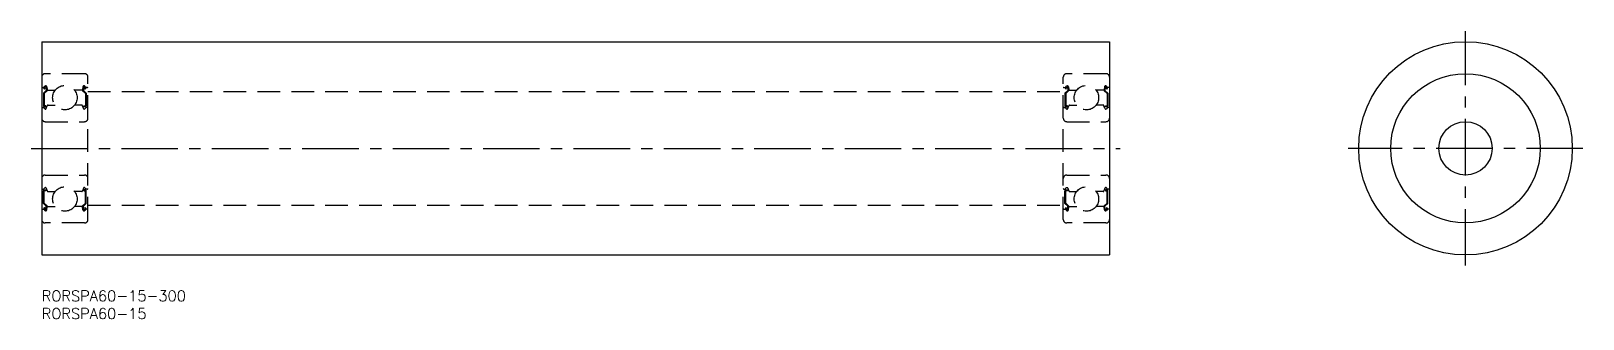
# Model space of a CAD drawing. Extents: x -3 to 433, y -8 to 73.
import ezdxf

# ---------------------------------------------------------------- set-up
doc = ezdxf.new("R2010")
doc.units = 0
doc.header["$LTSCALE"] = 0.5
doc.linetypes.add('CENTER', pattern=[50.8, 31.75, -6.35, 6.35, -6.35])
doc.linetypes.add('DASHED', pattern=[19.05, 12.7, -6.35])
for name, color, linetype in [('MSM_CENTER', 1, 'CENTER'), ('MSM_CONTINUOUS', 7, 'CONTINUOUS'), ('MSM_DASHED', 4, 'DASHED'), ('MSM_PART_NUMBER', 7, 'CONTINUOUS')]:
    doc.layers.add(name, color=color, linetype=linetype)
doc.styles.get("Standard").update_dxf_attribs({"font": 'txt.shx', "height": 3, "bigfont": 'bigfont.shx'})

# ---------------------------------------------------------------- blocks, each defined once
blk = doc.blocks.new('*U17')
at = {"layer": 'MSM_PART_NUMBER'}
blk.add_text('RORSPA60-15-300', height=3, dxfattribs=at).set_placement((0, -3))
blk = doc.blocks.new('*U18')
at = {"layer": 'MSM_PART_NUMBER'}
blk.add_text('RORSPA60-15', height=3, dxfattribs=at).set_placement((0, -8))

msp = doc.modelspace()

# ---------------------------------------------------------------- linework, layer by layer
at = {"layer": 'MSM_CENTER'}
for p, q in [((400, 7), (400, 73)), ((-3, 40), (303, 40)), ((-3, 40), (303, 40)), ((433, 40), (367, 40))]:
    msp.add_line(p, q, dxfattribs=at)
at = {"layer": 'MSM_CONTINUOUS'}
for p, q in [((0, 70), (0, 10)), ((0, 70), (300, 70)), ((300, 70), (300, 10)), ((0, 10), (300, 10))]:
    msp.add_line(p, q, dxfattribs=at)
for radius in [30, 21, 7.5]:
    msp.add_circle((400, 40), radius, dxfattribs=at)
at = {"layer": 'MSM_DASHED'}
for p, q in [((0.11, 57.12), (0.61, 57.12)), ((0.61, 57.12), (0.88, 57.44)), ((0.8, 56.68), (0.63, 56.82)), ((0.77, 56.98), (1.04, 57.3)), ((0.94, 56.84), (0.77, 56.98)), ((0.8, 56.68), (0.94, 56.84)), ((12, 61), (1, 61)), ((1.23, 57.24), (1.28, 56.29)), ((1.45, 57.26), (1.52, 56.46)), ((1.5, 56.71), (1.5, 56.2)), ((11.55, 57.26), (11.48, 56.46)), ((11.5, 56.71), (11.5, 56.2)), ((11.77, 57.24), (11.72, 56.29)), ((12.23, 56.98), (11.96, 57.3)), ((12.06, 56.84), (12.23, 56.98)), ((12.2, 56.68), (12.06, 56.84)), ((12.39, 57.12), (12.12, 57.44)), ((12.2, 56.68), (12.37, 56.82)), ((12.89, 57.12), (12.39, 57.12)), ((13, 20), (13, 60)), ((287, 20), (287, 60)), ((287.11, 57.12), (287.61, 57.12)), ((287.61, 57.12), (287.88, 57.44)), ((287.8, 56.68), (287.63, 56.82)), ((287.77, 56.98), (288.04, 57.3)), ((287.94, 56.84), (287.77, 56.98)), ((287.8, 56.68), (287.94, 56.84)), ((299, 61), (288, 61)), ((288.23, 57.24), (288.28, 56.29)), ((288.45, 57.26), (288.52, 56.46)), ((288.5, 56.71), (288.5, 56.2)), ((298.55, 57.26), (298.48, 56.46)), ((298.5, 56.71), (298.5, 56.2)), ((298.77, 57.24), (298.72, 56.29)), ((299.23, 56.98), (298.96, 57.3)), ((299.06, 56.84), (299.23, 56.98)), ((299.2, 56.68), (299.06, 56.84)), ((299.39, 57.12), (299.12, 57.44)), ((299.2, 56.68), (299.37, 56.82)), ((299.89, 57.12), (299.39, 57.12)), ((1.28, 56.29), (0.47, 55.48)), ((0.47, 55.48), (0.47, 51.92)), ((1.5, 56.2), (0.69, 55.39)), ((0.69, 55.39), (0.69, 51.92)), ((1.63, 56.36), (3.79, 56.36)), ((11.37, 56.36), (9.21, 56.36)), ((11.5, 56.2), (12.31, 55.39)), ((11.72, 56.29), (12.53, 55.48)), ((12.31, 55.39), (12.31, 51.92)), ((12.53, 55.48), (12.53, 51.92)), ((13, 56), (287, 56)), ((288.28, 56.29), (287.47, 55.48)), ((287.47, 55.48), (287.47, 51.92)), ((288.5, 56.2), (287.69, 55.39)), ((287.69, 55.39), (287.69, 51.92)), ((288.63, 56.36), (290.79, 56.36)), ((298.37, 56.36), (296.21, 56.36)), ((298.5, 56.2), (299.31, 55.39)), ((298.72, 56.29), (299.53, 55.48)), ((299.31, 55.39), (299.31, 51.92)), ((299.53, 55.48), (299.53, 51.92)), ((0.22, 51.49), (0.54, 51.49)), ((0.54, 51.49), (0.84, 51.13)), ((1.17, 51.92), (0.69, 51.92)), ((0.69, 51.7), (1.17, 51.7)), ((1.01, 51.05), (1.08, 51.05)), ((1.17, 51.7), (1.17, 51.92)), ((1.28, 51.2), (1.57, 51.99)), ((1.77, 52.14), (3.79, 52.14)), ((11.23, 52.14), (9.21, 52.14)), ((11.72, 51.2), (11.43, 51.99)), ((11.83, 51.92), (12.31, 51.92)), ((11.83, 51.7), (11.83, 51.92)), ((12.31, 51.7), (11.83, 51.7)), ((11.99, 51.05), (11.92, 51.05)), ((12.46, 51.49), (12.16, 51.13)), ((12.78, 51.49), (12.46, 51.49)), ((287.22, 51.49), (287.54, 51.49)), ((287.54, 51.49), (287.84, 51.13)), ((288.17, 51.92), (287.69, 51.92)), ((287.69, 51.7), (288.17, 51.7)), ((288.01, 51.05), (288.08, 51.05)), ((288.17, 51.7), (288.17, 51.92)), ((288.28, 51.2), (288.57, 51.99)), ((288.77, 52.14), (290.79, 52.14)), ((298.23, 52.14), (296.21, 52.14)), ((298.72, 51.2), (298.43, 51.99)), ((298.83, 51.92), (299.31, 51.92)), ((298.83, 51.7), (298.83, 51.92)), ((299.31, 51.7), (298.83, 51.7)), ((298.99, 51.05), (298.92, 51.05)), ((299.46, 51.49), (299.16, 51.13)), ((299.78, 51.49), (299.46, 51.49)), ((1, 47.5), (12, 47.5)), ((288, 47.5), (299, 47.5)), ((1, 32.5), (12, 32.5)), ((288, 32.5), (299, 32.5)), ((0.22, 28.51), (0.54, 28.51)), ((0.47, 24.52), (0.47, 28.08)), ((0.54, 28.51), (0.84, 28.87)), ((0.69, 28.3), (1.17, 28.3)), ((0.69, 24.61), (0.69, 28.08)), ((1.17, 28.08), (0.69, 28.08)), ((1.01, 28.95), (1.08, 28.95)), ((1.17, 28.3), (1.17, 28.08)), ((1.28, 28.8), (1.57, 28.01)), ((1.77, 27.86), (3.79, 27.86)), ((11.23, 27.86), (9.21, 27.86)), ((11.72, 28.8), (11.43, 28.01)), ((11.83, 28.3), (11.83, 28.08)), ((12.31, 28.3), (11.83, 28.3)), ((11.83, 28.08), (12.31, 28.08)), ((11.99, 28.95), (11.92, 28.95)), ((12.46, 28.51), (12.16, 28.87)), ((12.31, 24.61), (12.31, 28.08)), ((12.78, 28.51), (12.46, 28.51)), ((12.53, 24.52), (12.53, 28.08)), ((287.22, 28.51), (287.54, 28.51)), ((287.47, 24.52), (287.47, 28.08)), ((287.54, 28.51), (287.84, 28.87)), ((287.69, 28.3), (288.17, 28.3)), ((287.69, 24.61), (287.69, 28.08)), ((288.17, 28.08), (287.69, 28.08)), ((288.01, 28.95), (288.08, 28.95)), ((288.17, 28.3), (288.17, 28.08)), ((288.28, 28.8), (288.57, 28.01)), ((288.77, 27.86), (290.79, 27.86)), ((298.23, 27.86), (296.21, 27.86)), ((298.72, 28.8), (298.43, 28.01)), ((298.83, 28.3), (298.83, 28.08)), ((299.31, 28.3), (298.83, 28.3)), ((298.83, 28.08), (299.31, 28.08)), ((298.99, 28.95), (298.92, 28.95)), ((299.46, 28.51), (299.16, 28.87)), ((299.31, 24.61), (299.31, 28.08)), ((299.78, 28.51), (299.46, 28.51)), ((299.53, 24.52), (299.53, 28.08)), ((0.11, 22.88), (0.61, 22.88)), ((1.28, 23.71), (0.47, 24.52)), ((0.61, 22.88), (0.88, 22.56)), ((0.8, 23.32), (0.63, 23.18)), ((1.5, 23.8), (0.69, 24.61)), ((0.94, 23.16), (0.77, 23.02)), ((0.77, 23.02), (1.04, 22.7)), ((0.8, 23.32), (0.94, 23.16)), ((1.23, 22.76), (1.28, 23.71)), ((1.45, 22.74), (1.52, 23.54)), ((1.5, 23.29), (1.5, 23.8)), ((1.63, 23.64), (3.79, 23.64)), ((11.37, 23.64), (9.21, 23.64)), ((11.55, 22.74), (11.48, 23.54)), ((11.5, 23.8), (12.31, 24.61)), ((11.5, 23.29), (11.5, 23.8)), ((11.72, 23.71), (12.53, 24.52)), ((11.77, 22.76), (11.72, 23.71)), ((12.23, 23.02), (11.96, 22.7)), ((12.2, 23.32), (12.06, 23.16)), ((12.06, 23.16), (12.23, 23.02)), ((12.39, 22.88), (12.12, 22.56)), ((12.2, 23.32), (12.37, 23.18)), ((12.89, 22.88), (12.39, 22.88)), ((13, 24), (287, 24)), ((287.11, 22.88), (287.61, 22.88)), ((288.28, 23.71), (287.47, 24.52)), ((287.61, 22.88), (287.88, 22.56)), ((287.8, 23.32), (287.63, 23.18)), ((288.5, 23.8), (287.69, 24.61)), ((287.94, 23.16), (287.77, 23.02)), ((287.77, 23.02), (288.04, 22.7)), ((287.8, 23.32), (287.94, 23.16)), ((288.23, 22.76), (288.28, 23.71)), ((288.45, 22.74), (288.52, 23.54)), ((288.5, 23.29), (288.5, 23.8)), ((288.63, 23.64), (290.79, 23.64)), ((298.37, 23.64), (296.21, 23.64)), ((298.55, 22.74), (298.48, 23.54)), ((298.5, 23.8), (299.31, 24.61)), ((298.5, 23.29), (298.5, 23.8)), ((298.72, 23.71), (299.53, 24.52)), ((298.77, 22.76), (298.72, 23.71)), ((299.23, 23.02), (298.96, 22.7)), ((299.2, 23.32), (299.06, 23.16)), ((299.06, 23.16), (299.23, 23.02)), ((299.39, 22.88), (299.12, 22.56)), ((299.2, 23.32), (299.37, 23.18)), ((299.89, 22.88), (299.39, 22.88)), ((12, 19), (1, 19)), ((299, 19), (288, 19))]:
    msp.add_line(p, q, dxfattribs=at)
for centre in [(6.5, 54.25), (293.5, 54.25), (6.5, 25.75), (293.5, 25.75)]:
    msp.add_circle(centre, 3.44, dxfattribs=at)
for centre, radius, start, end in [((1, 60), 1, 90, 180), ((0.11, 57.23), 0.108, 180, 270), ((0.77, 56.98), 0.217, 140.002, 230.0826), ((1.13, 57.23), 0.325, 4.9967, 140.002), ((1.13, 57.23), 0.108, 2.8198, 140.0002), ((11.87, 57.23), 0.325, 39.998, 175.0033), ((11.87, 57.23), 0.108, 39.9998, 177.1802), ((12, 60), 1, 0, 90), ((12.23, 56.98), 0.217, 309.9174, 39.998), ((12.89, 57.23), 0.108, 270, 0), ((288, 60), 1, 90, 180), ((287.11, 57.23), 0.108, 180, 270), ((287.77, 56.98), 0.217, 140.002, 230.0826), ((288.13, 57.23), 0.325, 4.9967, 140.002), ((288.13, 57.23), 0.108, 2.8198, 140.0002), ((298.87, 57.23), 0.325, 39.998, 175.0033), ((298.87, 57.23), 0.108, 39.9998, 177.1802), ((299, 60), 1, 0, 90), ((299.23, 56.98), 0.217, 309.9174, 39.998), ((299.89, 57.23), 0.108, 270, 0), ((1.63, 56.47), 0.108, 184.9967, 270), ((11.37, 56.47), 0.108, 270, 355.0033), ((288.63, 56.47), 0.108, 184.9967, 270), ((298.37, 56.47), 0.108, 270, 355.0033), ((0.22, 51.27), 0.217, 90, 180), ((1, 48.5), 1, 180, 270), ((0.69, 51.92), 0.217, 180, 270), ((1.01, 51.27), 0.217, 219.9945, 270), ((1.08, 51.27), 0.217, 270, 339.9914), ((1.77, 51.92), 0.217, 90, 159.9914), ((11.23, 51.92), 0.217, 20.0086, 90), ((11.92, 51.27), 0.217, 200.0086, 270), ((11.99, 51.27), 0.217, 270, 320.0055), ((12, 48.5), 1, 270, 0), ((12.31, 51.92), 0.217, 270, 0), ((12.78, 51.27), 0.217, 0, 90), ((287.22, 51.27), 0.217, 90, 180), ((288, 48.5), 1, 180, 270), ((287.69, 51.92), 0.217, 180, 270), ((288.01, 51.27), 0.217, 219.9945, 270), ((288.08, 51.27), 0.217, 270, 339.9914), ((288.77, 51.92), 0.217, 90, 159.9914), ((298.23, 51.92), 0.217, 20.0086, 90), ((298.92, 51.27), 0.217, 200.0086, 270), ((298.99, 51.27), 0.217, 270, 320.0055), ((299, 48.5), 1, 270, 0), ((299.31, 51.92), 0.217, 270, 0), ((299.78, 51.27), 0.217, 0, 90), ((1, 31.5), 1, 90, 180), ((12, 31.5), 1, 0, 90), ((288, 31.5), 1, 90, 180), ((299, 31.5), 1, 0, 90), ((0.22, 28.73), 0.217, 180, 270), ((0.69, 28.08), 0.217, 90, 180), ((1.01, 28.73), 0.217, 90, 140.0055), ((1.08, 28.73), 0.217, 20.0086, 90), ((1.77, 28.08), 0.217, 200.0086, 270), ((11.23, 28.08), 0.217, 270, 339.9914), ((11.92, 28.73), 0.217, 90, 159.9914), ((11.99, 28.73), 0.217, 39.9945, 90), ((12.31, 28.08), 0.217, 0, 90), ((12.78, 28.73), 0.217, 270, 0), ((287.22, 28.73), 0.217, 180, 270), ((287.69, 28.08), 0.217, 90, 180), ((288.01, 28.73), 0.217, 90, 140.0055), ((288.08, 28.73), 0.217, 20.0086, 90), ((288.77, 28.08), 0.217, 200.0086, 270), ((298.23, 28.08), 0.217, 270, 339.9914), ((298.92, 28.73), 0.217, 90, 159.9914), ((298.99, 28.73), 0.217, 39.9945, 90), ((299.31, 28.08), 0.217, 0, 90), ((299.78, 28.73), 0.217, 270, 0), ((0.11, 22.77), 0.108, 90, 180), ((0.77, 23.02), 0.217, 129.9174, 219.998), ((1.13, 22.77), 0.325, 219.998, 355.0033), ((1.13, 22.77), 0.108, 219.9998, 357.1802), ((1.63, 23.53), 0.108, 90, 175.0033), ((11.37, 23.53), 0.108, 4.9967, 90), ((11.87, 22.77), 0.325, 184.9967, 320.002), ((11.87, 22.77), 0.108, 182.8198, 320.0002), ((12.23, 23.02), 0.217, 320.002, 50.0826), ((12.89, 22.77), 0.108, 0, 90), ((287.11, 22.77), 0.108, 90, 180), ((287.77, 23.02), 0.217, 129.9174, 219.998), ((288.13, 22.77), 0.325, 219.998, 355.0033), ((288.13, 22.77), 0.108, 219.9998, 357.1802), ((288.63, 23.53), 0.108, 90, 175.0033), ((298.37, 23.53), 0.108, 4.9967, 90), ((298.87, 22.77), 0.325, 184.9967, 320.002), ((298.87, 22.77), 0.108, 182.8198, 320.0002), ((299.23, 23.02), 0.217, 320.002, 50.0826), ((299.89, 22.77), 0.108, 0, 90), ((1, 20), 1, 180, 270), ((12, 20), 1, 270, 0), ((288, 20), 1, 180, 270), ((299, 20), 1, 270, 0)]:
    msp.add_arc(centre, radius, start, end, dxfattribs=at)

# ---------------------------------------------------------------- block references
at = {"layer": 'MSM_CONTINUOUS'}
for name in ['*U17', '*U18']:
    msp.add_blockref(name, (0, 0), dxfattribs=at)

doc.saveas('drawing.dxf')
